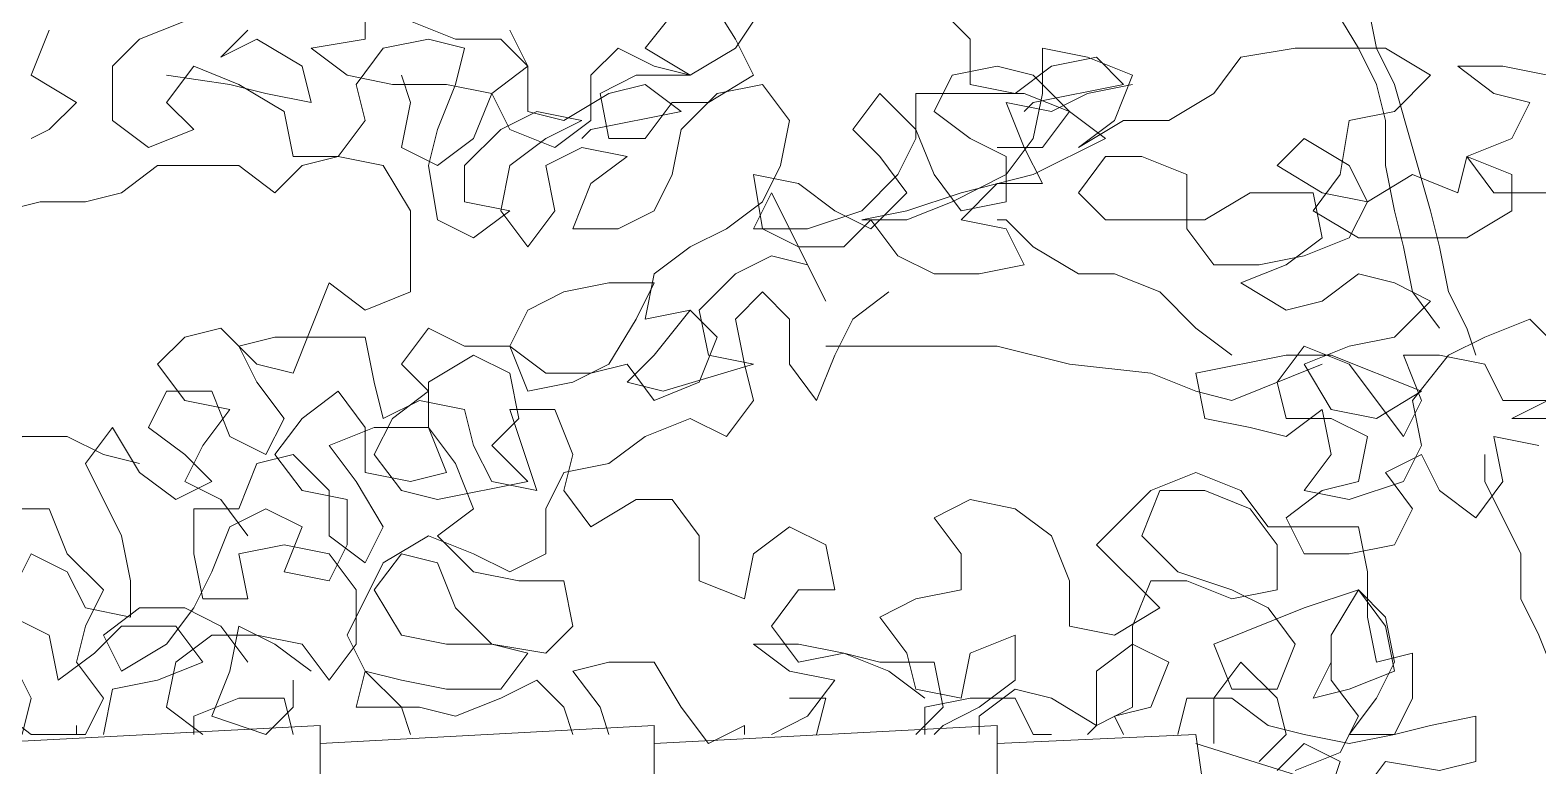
# Model space of a CAD drawing. Header units: millimetres. Extents: x 11446 to 37687, y -223 to 11932.
# Drawn here: x 23554 to 25334, y 7727 to 8596 of the extents above; entities that cross this region are included whole.
import ezdxf

# ---------------------------------------------------------------- set-up
doc = ezdxf.new("R2010")
doc.units = ezdxf.units.MM
doc.layers.add('A-COB-___-___-EXI', color=250, linetype='Continuous', lineweight=25)
doc.layers.add('A-VEG-___-___-EXI', color=250, linetype='Continuous', lineweight=25)

msp = doc.modelspace()

# ---------------------------------------------------------------- linework, layer by layer
at = {"layer": 'A-COB-___-___-EXI', "color": 28, "lineweight": 15, "flags": 128}
for points in [[(23896.5, 7700.5), (23896.5, 7775.1), (23491.4, 7753.8)], [(24290.9, 7700.5), (24290.9, 7775.1), (23896.5, 7753.8)], [(24696, 7700.5), (24696, 7775.1), (24290.9, 7753.8)], [(24930.5, 7753.8), (25133.1, 7689.8), (25111.7, 7625.9), (24941.2, 7689.8), (24930.5, 7764.4), (24696, 7753.8)]]:
    msp.add_lwpolyline(points, dxfattribs=at)
at = {"layer": 'A-VEG-___-___-EXI', "color": 28, "lineweight": 15, "flags": 128}
for points in [[(25165, 8958.3), (25143.7, 8905), (25122.4, 8862.4), (25101.1, 8809.1), (25090.4, 8766.5), (25111.7, 8670.5), (25133.1, 8627.9), (25143.7, 8574.6), (25165, 8531.9), (25207.7, 8382.7), (25218.3, 8340.1), (25229, 8286.8), (25250.3, 8244.1), (25261, 8212.1)], [(25218.3, 8244.1), (25186.4, 8286.8), (25175.7, 8340.1), (25165, 8382.7), (25154.4, 8436), (25154.4, 8489.3), (25143.7, 8531.9), (25122.4, 8574.6), (25090.4, 8627.9), (25047.8, 8638.5), (24962.5, 8702.5), (24930.5, 8745.1), (24919.9, 8745.1)], [(24333.6, 8670.5), (24386.9, 8585.2), (24408.2, 8542.6), (24354.9, 8510.6), (24312.3, 8510.6), (24280.3, 8468), (24237.6, 8468), (24227, 8521.3), (24269.6, 8542.6), (24333.6, 8542.6), (24290.9, 8553.3), (24248.3, 8574.6), (24216.3, 8542.6), (24216.3, 8489.3), (24173.7, 8457.3), (24120.4, 8478.6), (24099.1, 8521.3), (24077.7, 8468), (24035.1, 8436), (23992.5, 8457.3), (24003.1, 8510.6), (23992.5, 8542.6)], [(23949.8, 8638.5), (23949.8, 8585.2), (23885.9, 8574.6), (23928.5, 8542.6), (23981.8, 8531.9), (24045.8, 8531.9), (24099.1, 8521.3), (24141.7, 8553.3), (24120.4, 8595.9)], [(24322.9, 8627.9), (24280.3, 8574.6), (24333.6, 8542.6), (24386.9, 8574.6), (24408.2, 8606.6)], [(24632, 8617.2), (24664, 8585.2), (24664, 8531.9), (24717.3, 8521.3), (24760, 8553.3), (24813.3, 8563.9), (24845.2, 8531.9), (24738.6, 8510.6), (24728, 8500)], [(23811.2, 7849.7), (23779.3, 7892.4), (23736.6, 7913.7), (23683.3, 7913.7), (23640.7, 7881.7), (23662, 7839.1), (23715.3, 7871), (23747.3, 7913.7), (23768.6, 7956.3), (23789.9, 8009.6), (23832.6, 8030.9), (23875.2, 8009.6), (23853.9, 7956.3), (23907.2, 7945.7), (23928.5, 7988.3), (23928.5, 8041.6), (23875.2, 8052.2), (23843.2, 8094.9), (23875.2, 8137.5), (23917.8, 8169.5), (23949.8, 8126.9), (23949.8, 8073.6), (24003.1, 8062.9), (24045.8, 8073.6), (24024.4, 8126.9), (24024.4, 8180.2), (24077.7, 8212.1), (24120.4, 8190.8), (24131, 8137.5), (24099.1, 8105.5), (24141.7, 8062.9), (24035.1, 8041.6), (23992.5, 8052.2), (23960.5, 8094.9), (23981.8, 8137.5), (24024.4, 8169.5), (23992.5, 8201.5), (24024.4, 8244.1), (24067.1, 8222.8), (24120.4, 8222.8), (24141.7, 8169.5), (24195, 8180.2), (24237.6, 8201.5), (24269.6, 8254.8), (24290.9, 8297.4), (24237.6, 8297.4), (24184.3, 8286.8), (24141.7, 8265.4), (24120.4, 8222.8), (24163, 8190.8), (24216.3, 8190.8), (24258.9, 8201.5), (24290.9, 8158.8), (24344.2, 8180.2), (24365.5, 8233.5), (24333.6, 8265.4), (24280.3, 8254.8), (24290.9, 8308.1), (24333.6, 8340.1), (24376.2, 8361.4), (24418.9, 8393.4), (24440.2, 8436), (24450.8, 8489.3), (24418.9, 8531.9), (24365.5, 8521.3), (24322.9, 8478.6), (24312.3, 8425.3), (24290.9, 8382.7), (24248.3, 8361.4), (24195, 8361.4), (24216.3, 8414.7), (24258.9, 8446.7), (24205.7, 8457.3), (24163, 8436), (24173.7, 8382.7), (24141.7, 8340.1), (24109.7, 8382.7), (24120.4, 8436), (24163, 8468), (24205.7, 8489.3), (24152.4, 8500), (24109.7, 8478.6), (24067.1, 8436), (24067.1, 8393.4), (24120.4, 8382.7), (24077.7, 8350.7), (24035.1, 8372), (24024.4, 8436), (24035.1, 8478.6), (24056.4, 8531.9), (24067.1, 8574.6), (24024.4, 8585.2), (23971.1, 8574.6), (23939.2, 8531.9), (23949.8, 8489.3), (23917.8, 8446.7), (23864.5, 8446.7), (23853.9, 8500), (23800.6, 8531.9), (23747.3, 8553.3), (23715.3, 8510.6), (23747.3, 8478.6), (23694, 8457.3), (23651.3, 8489.3), (23651.3, 8553.3), (23683.3, 8585.2), (23736.6, 8606.6)], [(24003.1, 8606.6), (24056.4, 8585.2), (24109.7, 8585.2), (24141.7, 8553.3), (24141.7, 8500), (24184.3, 8489.3), (24237.6, 8521.3), (24280.3, 8531.9), (24322.9, 8500), (24216.3, 8478.6), (24205.7, 8468)], [(23576.7, 8595.9), (23555.4, 8542.6), (23608.7, 8510.6), (23576.7, 8478.6), (23555.4, 8468)], [(23715.3, 8542.6), (23789.9, 8531.9), (23832.6, 8521.3), (23885.9, 8510.6), (23875.2, 8553.3), (23821.9, 8585.2), (23779.3, 8563.9), (23811.2, 8595.9)], [(24333.6, 8265.4), (24290.9, 8212.1), (24258.9, 8180.2), (24301.6, 8169.5), (24408.2, 8201.5), (24354.9, 8212.1), (24344.2, 8265.4), (24386.9, 8308.1), (24429.5, 8329.4), (24472.1, 8318.7), (24493.5, 8276.1), (24429.5, 8404), (24408.2, 8361.4), (24472.1, 8361.4), (24536.1, 8382.7), (24578.7, 8425.3), (24600.1, 8468), (24600.1, 8521.3), (24728, 8521.3), (24781.3, 8500), (24823.9, 8468), (24738.6, 8425.3), (24653.4, 8404), (24589.4, 8382.7), (24536.1, 8372), (24589.4, 8372), (24642.7, 8393.4), (24706.7, 8425.3), (24738.6, 8468), (24749.3, 8521.3), (24749.3, 8574.6), (24802.6, 8563.9), (24855.9, 8542.6), (24834.6, 8489.3), (24791.9, 8457.3), (24845.2, 8489.3), (24898.5, 8489.3), (24951.8, 8521.3), (24983.8, 8563.9), (25047.8, 8574.6), (25154.4, 8574.6), (25207.7, 8542.6), (25165, 8500), (25111.7, 8489.3), (25101.1, 8425.3), (25069.1, 8382.7), (25122.4, 8350.7), (25250.3, 8350.7), (25303.6, 8382.7), (25303.6, 8425.3), (25250.3, 8446.7), (25239.7, 8404), (25186.4, 8425.3), (25133.1, 8393.4), (25111.7, 8436), (25058.4, 8468), (25026.5, 8436), (25079.8, 8404), (25133.1, 8393.4), (25111.7, 8350.7), (25058.4, 8329.4), (25005.1, 8318.7), (24951.8, 8318.7), (24919.9, 8361.4), (24919.9, 8425.3), (24866.6, 8446.7), (24823.9, 8446.7), (24791.9, 8404), (24823.9, 8372), (24941.2, 8372), (24994.5, 8404), (25069.1, 8404), (25079.8, 8350.7), (25037.1, 8318.7), (24983.8, 8297.4), (25037.1, 8265.4), (25079.8, 8276.1), (25122.4, 8308.1), (25165, 8297.4), (25207.7, 8276.1), (25165, 8233.5), (25111.7, 8222.8), (25058.4, 8201.5), (25090.4, 8148.2), (25143.7, 8137.5), (25197, 8169.5), (25090.4, 8212.1), (25037.1, 8212.1), (24930.5, 8190.8), (24941.2, 8137.5), (24994.5, 8126.9), (25037.1, 8116.2), (25079.8, 8148.2), (25090.4, 8094.9), (25058.4, 8052.2), (25111.7, 8041.6), (25175.7, 8062.9), (25197, 8105.5), (25186.4, 8158.8), (25229, 8212.1), (25271.6, 8233.5), (25324.9, 8254.8), (25367.6, 8212.1)], [(24855.9, 8531.9), (24802.6, 8521.3), (24760, 8500), (24706.7, 8510.6), (24728, 8457.3), (24749.3, 8414.7), (24696, 8414.7), (24653.4, 8372), (24706.7, 8361.4), (24728, 8318.7), (24674.7, 8308.1), (24621.4, 8308.1), (24578.7, 8329.4), (24546.8, 8372), (24514.8, 8340.1), (24461.5, 8340.1), (24418.9, 8361.4), (24408.2, 8425.3), (24461.5, 8414.7), (24504.1, 8382.7), (24546.8, 8361.4), (24589.4, 8404), (24557.4, 8446.7), (24525.4, 8478.6), (24557.4, 8521.3), (24600.1, 8478.6), (24621.4, 8425.3), (24653.4, 8382.7), (24706.7, 8393.4), (24706.7, 8446.7), (24664, 8468), (24621.4, 8500), (24642.7, 8542.6), (24696, 8553.3), (24738.6, 8542.6), (24781.3, 8500), (24749.3, 8457.3), (24696, 8457.3), (24706.7, 8457.3)], [(25346.3, 8542.6), (25293, 8553.3), (25239.7, 8553.3), (25282.3, 8521.3), (25324.9, 8510.6), (25303.6, 8468), (25250.3, 8446.7), (25282.3, 8404), (25346.3, 8404)], [(23811.2, 7999), (23779.3, 8041.6), (23736.6, 8062.9), (23757.9, 8105.5), (23789.9, 8148.2), (23736.6, 8158.8), (23704.6, 8201.5), (23736.6, 8233.5), (23779.3, 8244.1), (23821.9, 8201.5), (23864.5, 8190.8), (23907.2, 8297.4), (23949.8, 8265.4), (24003.1, 8286.8), (24003.1, 8382.7), (23971.1, 8436), (23917.8, 8446.7), (23875.2, 8436), (23843.2, 8404), (23800.6, 8436), (23704.6, 8436), (23662, 8404), (23619.4, 8393.4), (23566.1, 8393.4), (23523.4, 8382.7)], [(24973.2, 8212.1), (24930.5, 8244.1), (24887.9, 8286.8), (24834.6, 8308.1), (24791.9, 8308.1), (24738.6, 8340.1), (24706.7, 8372), (24696, 8372)], [(24568.1, 8286.8), (24525.4, 8254.8), (24504.1, 8212.1), (24482.8, 8158.8), (24450.8, 8201.5), (24450.8, 8254.8), (24418.9, 8286.8), (24386.9, 8254.8), (24397.5, 8201.5), (24408.2, 8158.8), (24376.2, 8116.2), (24333.6, 8137.5), (24280.3, 8116.2), (24237.6, 8084.2), (24184.3, 8073.6), (24163, 8030.9), (24163, 7977.6), (24120.4, 7956.3), (24077.7, 7977.6), (24024.4, 7999), (23971.1, 7967), (23928.5, 7881.7), (23949.8, 7839.1), (23992.5, 7796.4), (24003.1, 7764.4)], [(24600.1, 7764.4), (24632, 7796.4), (24621.4, 7849.7), (24557.4, 7849.7), (24514.8, 7860.4), (24461.5, 7849.7), (24429.5, 7892.4), (24461.5, 7935), (24504.1, 7935), (24493.5, 7988.3), (24450.8, 8009.6), (24408.2, 7977.6), (24397.5, 7924.3), (24344.2, 7945.7), (24344.2, 7999), (24312.3, 8041.6), (24269.6, 8041.6), (24216.3, 8009.6), (24184.3, 8052.2), (24195, 8094.9), (24173.7, 8148.2), (24120.4, 8148.2), (24152.4, 8052.2), (24099.1, 8062.9), (24077.7, 8105.5), (24067.1, 8148.2), (24013.8, 8158.8), (23971.1, 8137.5), (23960.5, 8180.2), (23949.8, 8233.5), (23843.2, 8233.5), (23800.6, 8222.8), (23821.9, 8180.2), (23853.9, 8137.5), (23832.6, 8094.9), (23789.9, 8116.2), (23768.6, 8169.5), (23715.3, 8169.5), (23694, 8126.9), (23736.6, 8094.9), (23768.6, 8062.9), (23726, 8041.6), (23683.3, 8073.6), (23651.3, 8126.9), (23619.4, 8084.2), (23662, 7999), (23672.7, 7945.7), (23672.7, 7903), (23619.4, 7913.7), (23598, 7956.3), (23555.4, 7977.6), (23534.1, 7935)], [(25079.8, 8201.5), (24973.2, 8158.8), (24930.5, 8169.5), (24877.2, 8190.8), (24781.3, 8201.5), (24696, 8222.8), (24493.5, 8222.8)], [(25346.3, 8158.8), (25293, 8158.8), (25271.6, 8201.5), (25218.3, 8212.1), (25175.7, 8212.1), (25197, 8158.8), (25175.7, 8116.2), (25111.7, 8201.5), (25058.4, 8222.8), (25026.5, 8180.2), (25037.1, 8137.5), (25090.4, 8137.5), (25133.1, 8116.2), (25122.4, 8062.9), (25079.8, 8052.2), (25037.1, 8020.3), (25058.4, 7977.6), (25111.7, 7977.6), (25165, 7988.3), (25186.4, 8030.9), (25154.4, 8073.6), (25197, 8094.9), (25218.3, 8052.2), (25261, 8020.3), (25293, 8062.9), (25282.3, 8116.2), (25335.6, 8105.5)], [(25346.3, 8158.8), (25303.6, 8137.5), (25367.6, 8137.5)], [(23757.9, 7764.4), (23715.3, 7796.4), (23726, 7849.7), (23768.6, 7881.7), (23821.9, 7881.7), (23875.2, 7871), (23907.2, 7828.4), (23939.2, 7871), (23939.2, 7935), (23907.2, 7977.6), (23853.9, 7988.3), (23800.6, 7977.6), (23811.2, 7924.3), (23757.9, 7924.3), (23747.3, 7977.6), (23747.3, 8030.9), (23800.6, 8030.9), (23821.9, 8084.2), (23864.5, 8094.9), (23907.2, 8052.2), (23907.2, 7999), (23949.8, 7967), (23971.1, 8009.6), (23939.2, 8062.9), (23907.2, 8105.5), (23960.5, 8126.9), (24024.4, 8126.9), (24056.4, 8084.2), (24077.7, 8030.9), (24035.1, 7999), (24077.7, 7956.3), (24131, 7945.7), (24184.3, 7945.7), (24195, 7892.4), (24163, 7860.4), (24099.1, 7871), (24056.4, 7913.7), (24035.1, 7967), (23992.5, 7977.6), (23960.5, 7935), (23992.5, 7881.7), (24045.8, 7871), (24099.1, 7871), (24141.7, 7860.4), (24109.7, 7817.7), (24045.8, 7817.7), (23992.5, 7828.4), (23949.8, 7839.1), (23939.2, 7796.4), (24013.8, 7796.4), (24056.4, 7785.8), (24109.7, 7807.1), (24152.4, 7828.4), (24184.3, 7796.4), (24195, 7764.4)], [(23470.1, 7764.4), (23470.1, 7775.1), (23512.8, 7796.4), (23555.4, 7764.4), (23619.4, 7764.4), (23640.7, 7807.1), (23608.7, 7849.7), (23619.4, 7892.4), (23640.7, 7935), (23598, 7977.6), (23576.7, 8030.9), (23523.4, 8030.9), (23502.1, 8073.6), (23544.7, 8116.2), (23598, 8116.2), (23640.7, 8094.9), (23683.3, 8084.2)], [(25463.5, 7540.6), (25442.2, 7593.9), (25420.9, 7636.5), (25399.6, 7689.8), (25388.9, 7743.1), (25367.6, 7785.8), (25356.9, 7828.4), (25335.6, 7881.7), (25314.3, 7924.3), (25314.3, 7977.6), (25271.6, 8062.9), (25271.6, 8094.9)], [(24909.2, 7764.4), (24919.9, 7807.1), (24973.2, 7807.1), (25015.8, 7775.1), (25058.4, 7764.4), (25111.7, 7753.8), (25165, 7764.4), (25186.4, 7807.1), (25186.4, 7860.4), (25143.7, 7849.7), (25133.1, 7903), (25133.1, 7956.3), (25122.4, 8009.6), (25015.8, 8009.6), (24983.8, 8052.2), (24930.5, 8073.6), (24877.2, 8052.2), (24813.3, 7988.3), (24887.9, 7913.7), (24834.6, 7881.7), (24781.3, 7892.4), (24781.3, 7945.7), (24760, 7999), (24717.3, 8030.9), (24664, 8041.6), (24621.4, 8020.3), (24653.4, 7977.6), (24653.4, 7935), (24600.1, 7924.3), (24557.4, 7903), (24589.4, 7860.4), (24600.1, 7817.7), (24653.4, 7807.1), (24664, 7860.4), (24717.3, 7881.7), (24717.3, 7828.4), (24674.7, 7796.4), (24632, 7775.1), (24621.4, 7764.4)], [(24674.7, 7764.4), (24674.7, 7785.8), (24717.3, 7817.7), (24760, 7807.1), (24813.3, 7775.1), (24855.9, 7796.4), (24855.9, 7892.4), (24877.2, 7945.7), (24919.9, 7945.7), (24973.2, 7924.3), (25026.5, 7935), (25026.5, 7988.3), (24994.5, 8030.9), (24941.2, 8052.2), (24887.9, 8052.2), (24866.6, 7999), (24909.2, 7956.3), (24973.2, 7935), (25015.8, 7913.7), (25047.8, 7871), (25026.5, 7817.7), (24973.2, 7817.7), (24951.8, 7871), (25058.4, 7913.7), (25122.4, 7935), (25154.4, 7892.4), (25165, 7839.1), (25111.7, 7817.7), (25069.1, 7807.1), (25090.4, 7849.7)], [(25047.8, 7721.8), (25101.1, 7743.1), (25122.4, 7785.8), (25090.4, 7828.4), (25090.4, 7881.7), (25122.4, 7935), (25154.4, 7903), (25165, 7849.7), (25143.7, 7807.1), (25111.7, 7764.4), (25165, 7764.4), (25207.7, 7775.1), (25261, 7785.8), (25261, 7732.5), (25218.3, 7721.8), (25154.4, 7732.5), (25122.4, 7689.8), (25175.7, 7679.2), (25229, 7689.8), (25239.7, 7636.5)], [(23534.1, 7903), (23576.7, 7881.7), (23587.4, 7828.4), (23630, 7860.4), (23662, 7892.4), (23726, 7892.4), (23757.9, 7849.7), (23704.6, 7828.4), (23651.3, 7817.7), (23640.7, 7764.4)], [(23885.9, 7839.1), (23843.2, 7871), (23800.6, 7892.4), (23789.9, 7839.1), (23768.6, 7785.8), (23832.6, 7764.4), (23864.5, 7796.4), (23864.5, 7828.4)], [(24610.7, 7807.1), (24568.1, 7839.1), (24514.8, 7860.4), (24461.5, 7871), (24408.2, 7871), (24450.8, 7839.1), (24504.1, 7828.4), (24472.1, 7785.8), (24429.5, 7764.4)], [(24802.6, 7764.4), (24813.3, 7775.1), (24813.3, 7839.1), (24855.9, 7871), (24898.5, 7849.7), (24877.2, 7796.4), (24834.6, 7785.8), (24845.2, 7764.4)], [(23427.5, 7764.4), (23438.1, 7807.1), (23470.1, 7849.7), (23534.1, 7849.7), (23555.4, 7807.1), (23544.7, 7764.4)], [(24237.6, 7764.4), (24227, 7796.4), (24195, 7839.1), (24237.6, 7849.7), (24290.9, 7849.7), (24322.9, 7796.4), (24354.9, 7753.8), (24397.5, 7775.1), (24397.5, 7764.4)], [(24951.8, 7753.8), (24951.8, 7807.1), (24983.8, 7849.7), (25026.5, 7807.1), (25037.1, 7764.4), (25005.1, 7732.5)], [(23747.3, 7764.4), (23747.3, 7785.8), (23800.6, 7807.1), (23853.9, 7807.1), (23864.5, 7764.4)], [(24482.8, 7764.4), (24493.5, 7807.1), (24450.8, 7807.1)], [(24610.7, 7764.4), (24610.7, 7796.4), (24664, 7807.1), (24717.3, 7807.1), (24738.6, 7764.4), (24760, 7764.4)], [(25090.4, 7700.5), (25101.1, 7732.5), (25058.4, 7753.8), (25026.5, 7721.8)]]:
    msp.add_lwpolyline(points, dxfattribs=at)
msp.add_lwpolyline([(23608.7, 7764.4), (23608.7, 7775.1)], close=True, dxfattribs=at)

doc.saveas('drawing.dxf')
